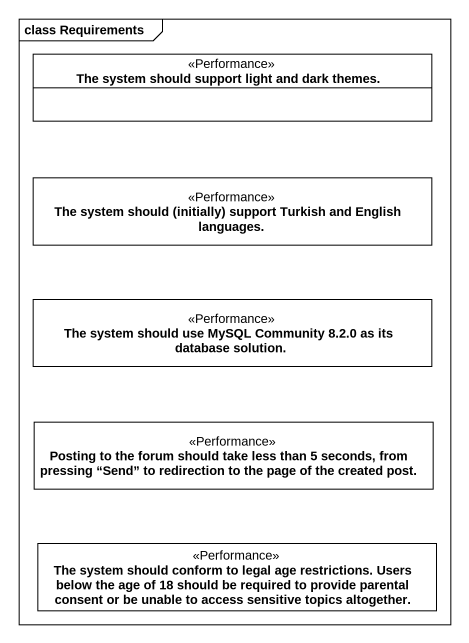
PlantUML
@startuml
mainframe class Requirements
hide circle
hide empty members
class "The system should support light and dark themes." as The_system_should_support <<Performance>>
class "The system should (initially) support Turkish and English languages." as The_system_should_initially <<Performance>>
class "The system should use MySQL Community 8.2.0 as its database solution." as The_system_should_use_MySQL <<Performance>>
class "Posting to the forum should take less than 5 seconds, from pressing “Send” to redirection to the page of the created post." as Posting_to_the_forum_should <<Performance>>
class "The system should conform to legal age restrictions. Users below the age of 18 should be required to provide parental consent or be unable to access sensitive topics altogether." as The_system_should_conform <<Performance>>
@enduml
